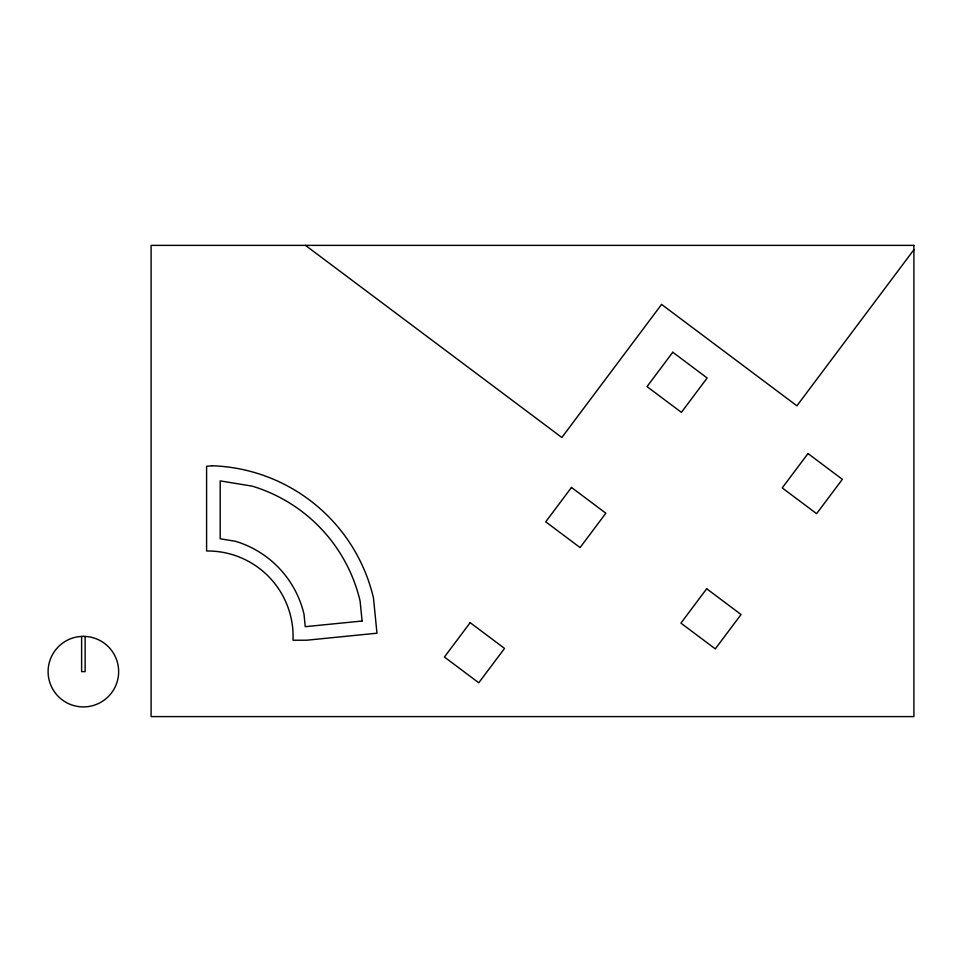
<?xml version="1.0" encoding="UTF-8"?>
<svg xmlns="http://www.w3.org/2000/svg" width="962" height="962" viewBox="0 0 962 962"><rect width="100%" height="100%" fill="white"/><g stroke="black" fill="none" stroke-linecap="round" stroke-linejoin="round"><path stroke-width="1.44" d="M913.9 249.699L796.909 405.82L661.579 304.413L561.856 437.494L305.459 245.37M85.137 636.471L85.137 671.632L81.614 671.632L81.614 636.471M470.165 622.654L444.408 657.022L478.775 682.779L504.533 648.412L470.165 622.654M571.476 487.445L545.719 521.813L580.086 547.57L605.844 513.203L571.476 487.445M672.787 352.236L647.029 386.604L681.397 412.361L707.154 377.994L672.787 352.236M706.685 588.756L680.928 623.123L715.295 648.881L741.053 614.514L706.685 588.756M807.996 453.547L782.238 487.914L816.606 513.672L842.363 479.304L807.996 453.547M211.989 465.764L206.589 466.305L206.589 550.985A85.426 85.426 0 0 1 293.001 640.223L306.601 640.223L376.972 633.2L373.46 597.943A171.392 171.392 0 0 0 211.989 465.764M362.097 621.019L305.255 626.683L304.004 614.225A100.06 100.06 0 0 0 235.522 541.293L220.19 538.78L220.19 480.892L252.176 486.135A157.672 157.672 0 0 1 360.101 601.082L362.097 621.019M83.381 636.363L78.776 636.664A35.281 35.281 0 0 0 53.619 690.584A35.281 35.281 0 0 0 113.131 690.584A35.281 35.281 0 0 0 87.975 636.664L83.381 636.363M913.9 245.37L151.106 245.37L151.106 716.594L913.9 716.594L913.9 245.37"/></g></svg>
